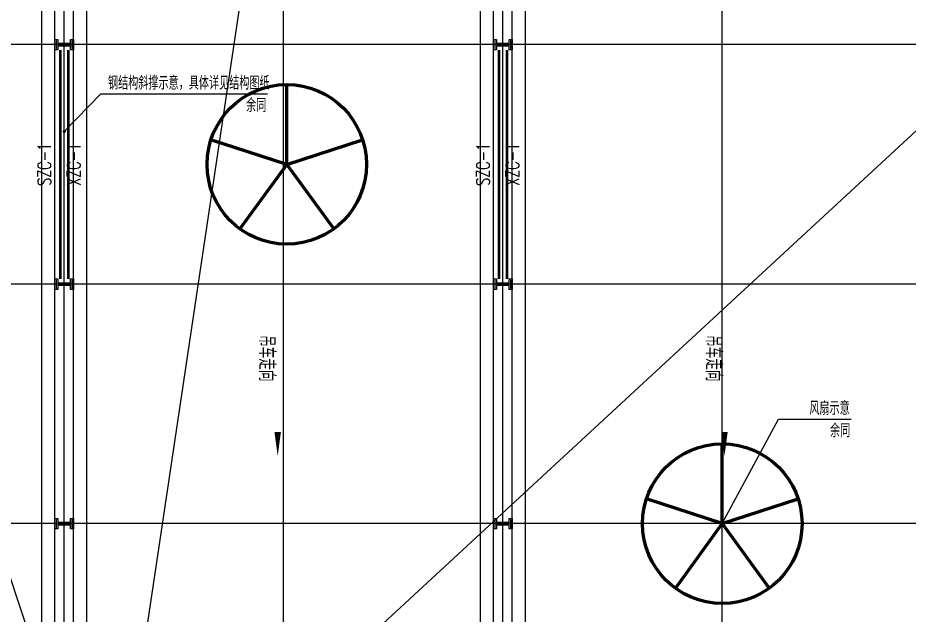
# Model space of a CAD drawing. Extents: x -954573 to 446329, y 489853 to 1226784.
# Drawn here: x -212201 to -178675, y 756382 to 778828 of the extents above; entities that cross this region are included whole.
import ezdxf
from ezdxf.enums import TextEntityAlignment as Align

# ---------------------------------------------------------------- set-up
doc = ezdxf.new("R2010")
doc.units = 0
doc.header["$LTSCALE"] = 10
doc.header["$MEASUREMENT"] = 0
for name, pattern in [('10平面$0$CENTER', [2, 1.25, -0.25, 0.25, -0.25]), ('10平面$0$DOTE', [2.42, 2, -0.2, 0.02, -0.2]), ('10平面$1$DASH', [0.35, 0.25, -0.1])]:
    doc.linetypes.add(name, pattern=pattern)
for name, color, linetype in [('10平面$0$A-AXIS-DOTE', 8, '10平面$0$DOTE'), ('10平面$0$A-AXIS-DP', 8, 'Continuous'), ('10平面$0$A-HATCH-2', 8, 'Continuous'), ('10平面$0$A-LIN-V', 8, 'Continuous'), ('10平面$0$A-WINDOW', 8, 'Continuous'), ('10平面$0$AS-WALL', 8, 'Continuous'), ('10平面$0$DIM_SYMB', 8, 'Continuous'), ('10平面$0$PUB_TEXT', 8, 'Continuous'), ('10平面$0$建-箭头', 8, 'Continuous'), ('A-LIN-V', 9, 'Continuous'), ('建-引出', 3, 'Continuous')]:
    doc.layers.add(name, color=color, linetype=linetype)
for name, color, linetype, lineweight in [('10平面$0$S-col', 2, 'Continuous', 0), ('10平面$0$THIN', 7, 'Continuous', 0), ('10平面$0$柱间支撑', 6, '10平面$0$CENTER', 0)]:
    doc.layers.add(name, color=color, linetype=linetype, lineweight=lineweight)
doc.styles.add('10平面$0$_TCH_DIM', font='SIMPLEX', dxfattribs={"bigfont": 'GBCBIG'})
doc.styles.add('10平面$0$A-STANDARD', font='SIMPLEX', dxfattribs={"bigfont": 'GBCBIG'})
doc.styles.add('10平面$0$TSSD_Rein', font='tj-romans1.shx', dxfattribs={"width": 0.7, "bigfont": 'tj-hztxt.shx'})

# ---------------------------------------------------------------- blocks, each defined once
blk = doc.blocks.new('10平面$0$dote')
at = {"layer": '10平面$0$A-AXIS-DOTE'}
for p, q in [((10282.2, -68993.9), (10282.2, 36662.3)), ((18532.2, -69160), (18532.2, 36662.3)), ((26782.2, -68994.5), (26782.2, 36662.3)), ((35032.2, -69160), (35032.2, 36662.3)), ((76282.2, -27000), (-41310, -27000)), ((76282.2, -36000), (-41310, -36000)), ((76282.2, -45000), (-41310, -45000))]:
    blk.add_line(p, q, dxfattribs=at)
blk = doc.blocks.new('10平面$0$_FZH')
at = {"layer": '10平面$0$A-HATCH-2'}
blk.add_lwpolyline([(-0.437, -0.25), (-0.437, 0.25), (-0.297, 0.25), (-0.297, 0.067), (0.298, 0.067), (0.298, 0.25), (0.438, 0.25), (0.438, -0.25), (0.298, -0.25), (0.298, -0.068), (-0.297, -0.068), (-0.297, -0.25)], close=True, dxfattribs=at)
at = {"layer": '10平面$0$S-col'}
blk.add_lwpolyline([(-0.375, -0.188), (-0.375, 0.187), (-0.36, 0.187), (-0.36, 0.005), (0.36, 0.005), (0.36, 0.187), (0.375, 0.187), (0.375, -0.188), (0.36, -0.188), (0.36, -0.005), (-0.36, -0.005), (-0.36, -0.188)], close=True, dxfattribs=at)
blk = doc.blocks.new('10平面$0$w4234324')
at = {"xscale": 800.0000000000005, "yscale": 800.0000000000005, "zscale": 800.0000000000005}
for p in [(-210454, 777820), (-193954, 777820), (-210454, 768820), (-193954, 768820), (-210454, 759820), (-193954, 759820)]:
    blk.add_blockref('10平面$0$_FZH', p, dxfattribs=at)
blk = doc.blocks.new('10平面$0$3243243')
at = {"layer": '10平面$0$A-HATCH-2', "linetype": '10平面$1$DASH'}
for p, q in [((-211304.2, 741520), (-211304.2, 832220)), ((-210804.2, 741520), (-210804.2, 832220)), ((-210104.2, 741520), (-210104.2, 832220)), ((-209604.2, 741520), (-209604.2, 832220)), ((-194804.2, 741520), (-194804.2, 832220)), ((-194304.2, 741520), (-194304.2, 832220)), ((-193604.2, 741520), (-193604.2, 832220)), ((-193104.2, 741520), (-193104.2, 832220))]:
    blk.add_line(p, q, dxfattribs=at)
blk = doc.blocks.new('10平面$0$w4324324')
at = {"layer": '10平面$0$A-HATCH-2', "lineweight": 60}
for q in [(-1694760, 686605), (-1697614, 684532), (-1691907, 684532), (-1696524, 681178), (-1692997, 681178)]:
    blk.add_line((-1694760, 683605), q, dxfattribs=at)
blk.add_circle((-1694760, 683605), 3000, dxfattribs=at)
blk = doc.blocks.new('10平面$0$w423432')
at = {"layer": '10平面$0$A-LIN-V'}
for p in [(-32880, -49500), (-16500, -63000)]:
    blk.add_blockref('10平面$0$w4324324', p, dxfattribs=at)
blk = doc.blocks.new('10平面$0$23124232432')
at = {"layer": '10平面$0$DIM_SYMB'}
for p, q in [((-210454, 774560), (-209080, 775970)), ((-209080, 775970), (-202816, 775970))]:
    blk.add_line(p, q, dxfattribs=at)
at = {"layer": '10平面$0$DIM_SYMB', "const_width": 60}
blk.add_lwpolyline([(-210475, 774539, 1), (-210433, 774581, 1)], format="xyb", close=True, dxfattribs=at)
at = {"layer": '10平面$0$柱间支撑', "const_width": 100}
for points in [[(-210604, 777620), (-210604, 769020)], [(-210304, 777620), (-210304, 769020)], [(-194104, 777620), (-194104, 769020)], [(-193804, 777620), (-193804, 769020)]]:
    blk.add_lwpolyline(points, dxfattribs=at)
at = {"layer": '10平面$0$PUB_TEXT', "style": '10平面$0$_TCH_DIM'}
for s, height, p in [('钢结构斜撑示意，具体详见结构图纸', 506.38, (-208810, 776128)), ('余同', 506.4, (-203616, 775288))]:
    blk.add_text(s, height=height, dxfattribs=at).set_placement(p)
at = {"layer": '10平面$0$THIN', "style": '10平面$0$TSSD_Rein', "width": 0.7}
for s, p in [('SZC-1', (-210804, 773320)), ('XZC-1', (-209700, 773320)), ('SZC-1', (-194304, 773320)), ('XZC-1', (-193200, 773320))]:
    blk.add_text(s, height=500, rotation=90, dxfattribs=at).set_placement(p, align=Align.BOTTOM_CENTER)
blk = doc.blocks.new('10平面')
at = {"layer": '10平面$0$DIM_SYMB'}
for p, q in [((-185704.2, 759820), (-183584.2, 763750)), ((-183584.2, 763750), (-180854.2, 763750))]:
    blk.add_line(p, q, dxfattribs=at)
at = {"layer": '10平面$0$DIM_SYMB', "const_width": 60}
blk.add_lwpolyline([(-185718.4, 759793.6, 1), (-185689.9, 759846.4, 1)], format="xyb", close=True, dxfattribs=at)
at = {"layer": '10平面$0$建-箭头'}
for points in [[(-202426.4, 769259.4, 0, 0, 0), (-202426.4, 762359.4, 0, 240, 0), (-202426.4, 763259.4, 0, 0, 0)], [(-185621.4, 769259.4, 0, 0, 0), (-185621.4, 762359.4, 0, 240, 0), (-185621.4, 763259.4, 0, 0, 0)]]:
    blk.add_lwpolyline(points, format="xyseb", dxfattribs=at)
at = {"layer": '10平面$0$A-AXIS-DP'}
blk.add_blockref('10平面$0$3243243', (0, 0), dxfattribs=at)
at = {"layer": '10平面$0$A-LIN-V'}
blk.add_blockref('10平面$0$w423432', (1525556.2, 139215), dxfattribs=at)
at = {"layer": '10平面$0$A-WINDOW'}
blk.add_blockref('10平面$0$w4234324', (0, 0), dxfattribs=at)
at = {"layer": '10平面$0$AS-WALL'}
blk.add_blockref('10平面$0$dote', (-220736.4, 804820), dxfattribs=at)
at = {"layer": '10平面$0$柱间支撑'}
blk.add_blockref('10平面$0$23124232432', (0, 0), dxfattribs=at)
at = {"layer": '10平面$0$PUB_TEXT', "style": '10平面$0$_TCH_DIM'}
for s, p in [('风扇示意', (-182430.3, 763907.5)), ('余同', (-181654, 763067.5))]:
    blk.add_text(s, height=506.38, dxfattribs=at).set_placement(p)
at = {"layer": '10平面$0$建-箭头', "color": 7, "style": '10平面$0$A-STANDARD'}
for p in [(-203131.4, 766902.1), (-186326.4, 766902.1)]:
    blk.add_text('吊车走向', height=604.44, rotation=270, dxfattribs=at).set_placement(p)

msp = doc.modelspace()

# ---------------------------------------------------------------- block references
at = {"layer": 'A-LIN-V'}
msp.add_blockref('10平面', (0, 0), dxfattribs=at)

# ---------------------------------------------------------------- next in the draw order: linework, layer by layer
at = {"layer": '建-引出'}
for p in [(-230590, 811940), (-160954.2, 790720), (-202204.2, 790380)]:
    msp.add_line(p, (-208743.8, 746570), dxfattribs=at)

doc.saveas('drawing.dxf')
